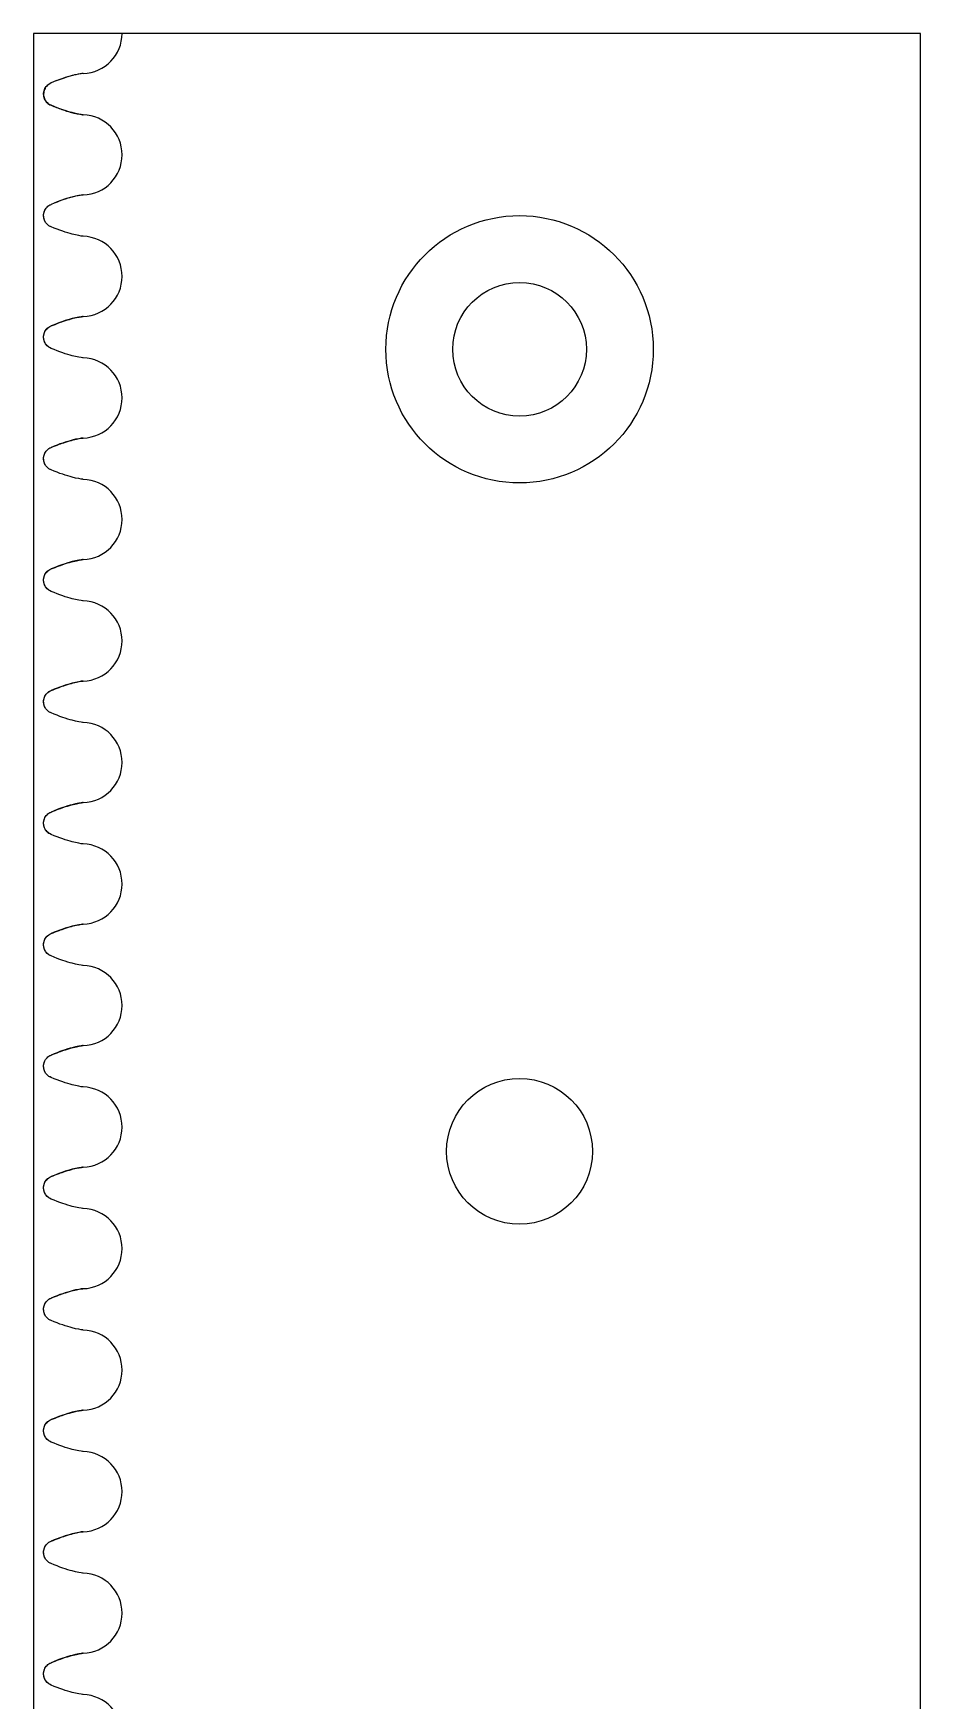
# Model space of a CAD drawing. Header units: millimetres. Extents: x -58 to 29, y -113 to 210.
# Drawn here: x -57.6 to -21.1, y -23.9 to 44.7 of the extents above; entities that cross this region are included whole.
import ezdxf

# ---------------------------------------------------------------- set-up
doc = ezdxf.new("R2010")
doc.units = ezdxf.units.MM
doc.layers.get('0').update_dxf_attribs({"linetype": 'CONTINUOUS'})

msp = doc.modelspace()

# ---------------------------------------------------------------- linework, layer by layer
for p, q in [((-53.932, 44.731), (-57.582, 44.731)), ((-57.582, 44.731), (-57.582, -113.269)), ((-21.082, 44.731), (-53.932, 44.731)), ((-21.082, -113.269), (-21.082, 44.731))]:
    msp.add_line(p, q)
msp.add_lwpolyline([(-57.582, -113.269), (-21.082, -113.269), (-21.082, 44.731), (-57.582, 44.731)], close=True)
for centre, radius in [((-37.582, 31.731), 5.5), ((-37.582, 31.731), 2.75), ((-37.582, -1.269), 3), ((-37.582, -1.269), 3)]:
    msp.add_circle(centre, radius)
for centre, end in [((-55.582, 44.731), 0), ((-55.582, 44.731), 0), ((-55.582, 39.731), 88.19894), ((-55.582, 39.731), 88.19894), ((-55.582, 34.731), 88.19894), ((-55.582, 34.731), 88.19894), ((-55.582, 29.731), 88.19894), ((-55.582, 29.731), 88.19894), ((-55.582, 24.731), 88.19894), ((-55.582, 24.731), 88.19894), ((-55.582, 19.731), 88.19894), ((-55.582, 19.731), 88.19894), ((-55.582, 14.731), 88.19894), ((-55.582, 14.731), 88.19894), ((-55.582, 9.731), 88.19894), ((-55.582, 9.731), 88.19894), ((-55.582, 4.731), 88.19894), ((-55.582, 4.731), 88.19894), ((-55.582, -0.269), 88.19894), ((-55.582, -0.269), 88.19894), ((-55.582, -5.269), 88.19894), ((-55.582, -5.269), 88.19894), ((-55.582, -10.269), 88.19894), ((-55.582, -10.269), 88.19894), ((-55.582, -15.269), 88.19894), ((-55.582, -15.269), 88.19894), ((-55.582, -20.269), 88.19894), ((-55.582, -20.269), 88.19894), ((-55.582, -25.269), 88.19894), ((-55.582, -25.269), 88.19894)]:
    msp.add_arc(centre, 1.65, -88.19894, end)
for points, knots in [([(-56.853, 42.693), (-56.913, 42.668), (-56.968, 42.631), (-57.06, 42.539), (-57.097, 42.485), (-57.147, 42.364), (-57.16, 42.3), (-57.161, 42.17), (-57.149, 42.105), (-57.1, 41.984), (-57.064, 41.929), (-56.996, 41.859), (-56.97, 41.837), (-56.914, 41.799), (-56.884, 41.783), (-56.853, 41.77)], [0, 0, 0, 0, 0.0195322, 0.0195322, 0.0390644, 0.0390644, 0.0585967, 0.0585967, 0.0781289, 0.0781289, 0.0976611, 0.0976611, 0.1077532, 0.1077532, 0.1178452, 0.1178452, 0.1178452, 0.1178452]), ([(-56.853, 41.77), (-56.913, 41.795), (-56.968, 41.832), (-57.06, 41.924), (-57.097, 41.978), (-57.147, 42.098), (-57.16, 42.163), (-57.161, 42.293), (-57.149, 42.358), (-57.1, 42.478), (-57.064, 42.533), (-56.996, 42.604), (-56.97, 42.626), (-56.914, 42.664), (-56.884, 42.68), (-56.853, 42.693)], [0, 0, 0, 0, 0.0195322, 0.0195322, 0.0390644, 0.0390644, 0.0585967, 0.0585967, 0.0781289, 0.0781289, 0.0976611, 0.0976611, 0.1077532, 0.1077532, 0.1178452, 0.1178452, 0.1178452, 0.1178452]), ([(-55.556, 43.08), (-55.576, 43.078), (-55.699, 43.058), (-55.949, 43.006), (-56.306, 42.921), (-56.853, 42.693)], [0, 0, 0, 0, 0.00600629, 0.00600629, 0.01122451, 0.01122451, 0.01122451, 0.01122451]), ([(-55.556, 43.08), (-55.583, 43.077), (-55.808, 43.041), (-55.986, 42.995), (-56.206, 42.937), (-56.515, 42.834), (-56.853, 42.693)], [0.1653912, 0.1653912, 0.1653912, 0.1653912, 0.3065484, 0.3065484, 0.3065484, 0.4815386, 0.4815386, 0.4815386, 0.4815386]), ([(-55.53, 43.082), (-55.535, 43.082), (-55.54, 43.082), (-55.547, 43.081), (-55.553, 43.081), (-55.556, 43.08)], [0, 0, 0, 0, 0.001351846, 0.001351846, 0.00225018, 0.00225018, 0.00225018, 0.00225018]), ([(-56.853, 41.77), (-56.711, 41.711), (-56.563, 41.653), (-56.125, 41.5), (-55.954, 41.46), (-55.738, 41.411), (-55.579, 41.385), (-55.556, 41.382)], [0.0941352, 0.0941352, 0.0941352, 0.0941352, 0.1318768, 0.1318768, 0.2006843, 0.2006843, 0.378641, 0.378641, 0.378641, 0.378641]), ([(-55.556, 41.382), (-55.583, 41.386), (-55.808, 41.422), (-55.986, 41.468), (-56.206, 41.526), (-56.515, 41.629), (-56.853, 41.77)], [0.1653912, 0.1653912, 0.1653912, 0.1653912, 0.3065484, 0.3065484, 0.3065484, 0.4815386, 0.4815386, 0.4815386, 0.4815386]), ([(-55.556, 41.382), (-55.553, 41.382), (-55.547, 41.382), (-55.54, 41.381), (-55.535, 41.381), (-55.53, 41.381)], [0, 0, 0, 0, 0.000939852, 0.000939852, 0.002354176, 0.002354176, 0.002354176, 0.002354176]), ([(-55.556, 38.08), (-55.576, 38.078), (-55.699, 38.058), (-56.177, 37.958), (-56.517, 37.842), (-56.853, 37.693)], [0, 0, 0, 0, 0.00600629, 0.00600629, 0.02142608, 0.02142608, 0.02142608, 0.02142608]), ([(-55.556, 38.08), (-55.583, 38.077), (-55.808, 38.041), (-55.986, 37.995), (-56.206, 37.937), (-56.515, 37.834), (-56.853, 37.693)], [0.1653912, 0.1653912, 0.1653912, 0.1653912, 0.3065484, 0.3065484, 0.3065484, 0.4815386, 0.4815386, 0.4815386, 0.4815386]), ([(-55.53, 38.082), (-55.535, 38.082), (-55.54, 38.082), (-55.547, 38.081), (-55.553, 38.081), (-55.556, 38.08)], [0, 0, 0, 0, 0.001351846, 0.001351846, 0.00225018, 0.00225018, 0.00225018, 0.00225018]), ([(-56.853, 36.77), (-56.913, 36.795), (-56.968, 36.832), (-57.06, 36.924), (-57.097, 36.978), (-57.147, 37.098), (-57.16, 37.163), (-57.161, 37.293), (-57.149, 37.358), (-57.1, 37.478), (-57.064, 37.533), (-56.996, 37.604), (-56.97, 37.626), (-56.914, 37.664), (-56.884, 37.68), (-56.853, 37.693)], [0, 0, 0, 0, 0.0195322, 0.0195322, 0.0390644, 0.0390644, 0.0585967, 0.0585967, 0.0781289, 0.0781289, 0.0976611, 0.0976611, 0.1077532, 0.1077532, 0.1178452, 0.1178452, 0.1178452, 0.1178452]), ([(-55.556, 36.382), (-55.583, 36.386), (-55.808, 36.422), (-55.986, 36.468), (-56.206, 36.526), (-56.515, 36.629), (-56.853, 36.77)], [0.1653912, 0.1653912, 0.1653912, 0.1653912, 0.3065484, 0.3065484, 0.3065484, 0.4815386, 0.4815386, 0.4815386, 0.4815386]), ([(-55.556, 36.382), (-55.583, 36.386), (-55.808, 36.422), (-55.986, 36.468), (-56.206, 36.526), (-56.515, 36.629), (-56.853, 36.77)], [0.1653912, 0.1653912, 0.1653912, 0.1653912, 0.3065484, 0.3065484, 0.3065484, 0.4815386, 0.4815386, 0.4815386, 0.4815386]), ([(-56.853, 32.693), (-56.746, 32.738), (-56.637, 32.78), (-56.385, 32.873), (-56.154, 32.954), (-55.771, 33.047), (-55.581, 33.077), (-55.556, 33.08)], [0.1385311, 0.1385311, 0.1385311, 0.1385311, 0.1730958, 0.1730958, 0.2179924, 0.2179924, 0.2531051, 0.2531051, 0.2531051, 0.2531051]), ([(-55.556, 33.08), (-55.583, 33.077), (-55.808, 33.041), (-55.986, 32.995), (-56.206, 32.937), (-56.515, 32.834), (-56.853, 32.693)], [0.1653912, 0.1653912, 0.1653912, 0.1653912, 0.3065484, 0.3065484, 0.3065484, 0.4815386, 0.4815386, 0.4815386, 0.4815386]), ([(-56.853, 31.77), (-56.913, 31.795), (-56.968, 31.832), (-57.06, 31.924), (-57.097, 31.978), (-57.147, 32.098), (-57.16, 32.163), (-57.161, 32.293), (-57.149, 32.358), (-57.1, 32.478), (-57.064, 32.533), (-56.996, 32.604), (-56.97, 32.626), (-56.914, 32.664), (-56.884, 32.68), (-56.853, 32.693)], [0, 0, 0, 0, 0.0195322, 0.0195322, 0.0390644, 0.0390644, 0.0585967, 0.0585967, 0.0781289, 0.0781289, 0.0976611, 0.0976611, 0.1077532, 0.1077532, 0.1178452, 0.1178452, 0.1178452, 0.1178452]), ([(-55.556, 31.382), (-55.583, 31.386), (-55.808, 31.422), (-55.986, 31.468), (-56.206, 31.526), (-56.515, 31.629), (-56.853, 31.77)], [0.1653912, 0.1653912, 0.1653912, 0.1653912, 0.3065484, 0.3065484, 0.3065484, 0.4815386, 0.4815386, 0.4815386, 0.4815386]), ([(-55.556, 31.382), (-55.583, 31.386), (-55.808, 31.422), (-55.986, 31.468), (-56.206, 31.526), (-56.515, 31.629), (-56.853, 31.77)], [0.1653912, 0.1653912, 0.1653912, 0.1653912, 0.3065484, 0.3065484, 0.3065484, 0.4815386, 0.4815386, 0.4815386, 0.4815386]), ([(-56.853, 26.77), (-56.913, 26.795), (-56.968, 26.832), (-57.06, 26.924), (-57.097, 26.978), (-57.147, 27.098), (-57.16, 27.163), (-57.161, 27.293), (-57.149, 27.358), (-57.1, 27.478), (-57.064, 27.533), (-56.996, 27.604), (-56.97, 27.626), (-56.914, 27.664), (-56.884, 27.68), (-56.853, 27.693)], [0, 0, 0, 0, 0.0195322, 0.0195322, 0.0390644, 0.0390644, 0.0585967, 0.0585967, 0.0781289, 0.0781289, 0.0976611, 0.0976611, 0.1077532, 0.1077532, 0.1178452, 0.1178452, 0.1178452, 0.1178452]), ([(-56.853, 27.693), (-56.745, 27.738), (-56.635, 27.781), (-56.383, 27.874), (-56.153, 27.955), (-55.77, 28.047), (-55.581, 28.077), (-55.556, 28.08)], [0.1376687, 0.1376687, 0.1376687, 0.1376687, 0.1726801, 0.1726801, 0.2171072, 0.2171072, 0.2517896, 0.2517896, 0.2517896, 0.2517896]), ([(-55.556, 28.08), (-55.583, 28.077), (-55.808, 28.041), (-55.986, 27.995), (-56.206, 27.937), (-56.515, 27.834), (-56.853, 27.693)], [0.1653912, 0.1653912, 0.1653912, 0.1653912, 0.3065484, 0.3065484, 0.3065484, 0.4815386, 0.4815386, 0.4815386, 0.4815386]), ([(-55.556, 26.382), (-55.583, 26.386), (-55.808, 26.422), (-55.986, 26.468), (-56.206, 26.526), (-56.515, 26.629), (-56.853, 26.77)], [0.1653912, 0.1653912, 0.1653912, 0.1653912, 0.3065484, 0.3065484, 0.3065484, 0.4815386, 0.4815386, 0.4815386, 0.4815386]), ([(-55.556, 26.382), (-55.583, 26.386), (-55.808, 26.422), (-55.986, 26.468), (-56.206, 26.526), (-56.515, 26.629), (-56.853, 26.77)], [0.1653912, 0.1653912, 0.1653912, 0.1653912, 0.3065484, 0.3065484, 0.3065484, 0.4815386, 0.4815386, 0.4815386, 0.4815386]), ([(-56.853, 21.77), (-56.913, 21.795), (-56.968, 21.832), (-57.06, 21.924), (-57.097, 21.978), (-57.147, 22.098), (-57.16, 22.163), (-57.161, 22.293), (-57.149, 22.358), (-57.1, 22.478), (-57.064, 22.533), (-56.996, 22.604), (-56.97, 22.626), (-56.914, 22.664), (-56.884, 22.68), (-56.853, 22.693)], [0, 0, 0, 0, 0.0195322, 0.0195322, 0.0390644, 0.0390644, 0.0585967, 0.0585967, 0.0781289, 0.0781289, 0.0976611, 0.0976611, 0.1077532, 0.1077532, 0.1178452, 0.1178452, 0.1178452, 0.1178452]), ([(-56.853, 22.693), (-56.745, 22.738), (-56.635, 22.781), (-56.383, 22.874), (-56.153, 22.955), (-55.77, 23.047), (-55.581, 23.077), (-55.556, 23.08)], [0.1376682, 0.1376682, 0.1376682, 0.1376682, 0.1726799, 0.1726799, 0.2171067, 0.2171067, 0.2517889, 0.2517889, 0.2517889, 0.2517889]), ([(-55.556, 23.08), (-55.583, 23.077), (-55.808, 23.041), (-55.986, 22.995), (-56.206, 22.937), (-56.515, 22.834), (-56.853, 22.693)], [0.1653912, 0.1653912, 0.1653912, 0.1653912, 0.3065484, 0.3065484, 0.3065484, 0.4815386, 0.4815386, 0.4815386, 0.4815386]), ([(-55.556, 21.382), (-55.583, 21.386), (-55.808, 21.422), (-55.986, 21.468), (-56.206, 21.526), (-56.515, 21.629), (-56.853, 21.77)], [0.1653912, 0.1653912, 0.1653912, 0.1653912, 0.3065484, 0.3065484, 0.3065484, 0.4815386, 0.4815386, 0.4815386, 0.4815386]), ([(-55.556, 21.382), (-55.583, 21.386), (-55.808, 21.422), (-55.986, 21.468), (-56.206, 21.526), (-56.515, 21.629), (-56.853, 21.77)], [0.1653912, 0.1653912, 0.1653912, 0.1653912, 0.3065484, 0.3065484, 0.3065484, 0.4815386, 0.4815386, 0.4815386, 0.4815386]), ([(-56.853, 17.693), (-56.745, 17.738), (-56.635, 17.781), (-56.383, 17.874), (-56.153, 17.955), (-55.77, 18.047), (-55.581, 18.077), (-55.556, 18.08)], [0.1376682, 0.1376682, 0.1376682, 0.1376682, 0.1726799, 0.1726799, 0.2171067, 0.2171067, 0.2517889, 0.2517889, 0.2517889, 0.2517889]), ([(-55.556, 18.08), (-55.583, 18.077), (-55.808, 18.041), (-55.986, 17.995), (-56.206, 17.937), (-56.515, 17.834), (-56.853, 17.693)], [0.1653912, 0.1653912, 0.1653912, 0.1653912, 0.3065484, 0.3065484, 0.3065484, 0.4815386, 0.4815386, 0.4815386, 0.4815386]), ([(-56.853, 16.77), (-56.913, 16.795), (-56.968, 16.832), (-57.06, 16.924), (-57.097, 16.978), (-57.147, 17.098), (-57.16, 17.163), (-57.161, 17.293), (-57.149, 17.358), (-57.1, 17.478), (-57.064, 17.533), (-56.996, 17.604), (-56.97, 17.626), (-56.914, 17.664), (-56.884, 17.68), (-56.853, 17.693)], [0, 0, 0, 0, 0.0195322, 0.0195322, 0.0390644, 0.0390644, 0.0585967, 0.0585967, 0.0781289, 0.0781289, 0.0976611, 0.0976611, 0.1077532, 0.1077532, 0.1178452, 0.1178452, 0.1178452, 0.1178452]), ([(-55.556, 16.382), (-55.583, 16.386), (-55.808, 16.422), (-55.986, 16.468), (-56.206, 16.526), (-56.515, 16.629), (-56.853, 16.77)], [0.1653912, 0.1653912, 0.1653912, 0.1653912, 0.3065484, 0.3065484, 0.3065484, 0.4815386, 0.4815386, 0.4815386, 0.4815386]), ([(-55.556, 16.382), (-55.583, 16.386), (-55.808, 16.422), (-55.986, 16.468), (-56.206, 16.526), (-56.515, 16.629), (-56.853, 16.77)], [0.1653912, 0.1653912, 0.1653912, 0.1653912, 0.3065484, 0.3065484, 0.3065484, 0.4815386, 0.4815386, 0.4815386, 0.4815386]), ([(-56.853, 12.693), (-56.745, 12.738), (-56.635, 12.781), (-56.383, 12.874), (-56.153, 12.955), (-55.77, 13.047), (-55.581, 13.077), (-55.556, 13.08)], [0.1376682, 0.1376682, 0.1376682, 0.1376682, 0.1726799, 0.1726799, 0.2171067, 0.2171067, 0.2517889, 0.2517889, 0.2517889, 0.2517889]), ([(-55.556, 13.08), (-55.583, 13.077), (-55.808, 13.041), (-55.986, 12.995), (-56.206, 12.937), (-56.515, 12.834), (-56.853, 12.693)], [0.1653912, 0.1653912, 0.1653912, 0.1653912, 0.3065484, 0.3065484, 0.3065484, 0.4815386, 0.4815386, 0.4815386, 0.4815386]), ([(-56.853, 11.77), (-56.913, 11.795), (-56.968, 11.832), (-57.06, 11.924), (-57.097, 11.978), (-57.147, 12.098), (-57.16, 12.163), (-57.161, 12.293), (-57.149, 12.358), (-57.1, 12.478), (-57.064, 12.533), (-56.996, 12.604), (-56.97, 12.626), (-56.914, 12.664), (-56.884, 12.68), (-56.853, 12.693)], [0, 0, 0, 0, 0.0195322, 0.0195322, 0.0390644, 0.0390644, 0.0585967, 0.0585967, 0.0781289, 0.0781289, 0.0976611, 0.0976611, 0.1077532, 0.1077532, 0.1178452, 0.1178452, 0.1178452, 0.1178452]), ([(-55.556, 11.382), (-55.583, 11.386), (-55.808, 11.422), (-55.986, 11.468), (-56.206, 11.526), (-56.515, 11.629), (-56.853, 11.77)], [0.1653912, 0.1653912, 0.1653912, 0.1653912, 0.3065484, 0.3065484, 0.3065484, 0.4815386, 0.4815386, 0.4815386, 0.4815386]), ([(-55.556, 11.382), (-55.583, 11.386), (-55.808, 11.422), (-55.986, 11.468), (-56.206, 11.526), (-56.515, 11.629), (-56.853, 11.77)], [0.1653912, 0.1653912, 0.1653912, 0.1653912, 0.3065484, 0.3065484, 0.3065484, 0.4815386, 0.4815386, 0.4815386, 0.4815386]), ([(-56.853, 6.77), (-56.913, 6.795), (-56.968, 6.832), (-57.06, 6.924), (-57.097, 6.978), (-57.147, 7.098), (-57.16, 7.163), (-57.161, 7.293), (-57.149, 7.358), (-57.1, 7.478), (-57.064, 7.533), (-56.996, 7.604), (-56.97, 7.626), (-56.914, 7.664), (-56.884, 7.68), (-56.853, 7.693)], [0, 0, 0, 0, 0.0195322, 0.0195322, 0.0390644, 0.0390644, 0.0585967, 0.0585967, 0.0781289, 0.0781289, 0.0976611, 0.0976611, 0.1077532, 0.1077532, 0.1178452, 0.1178452, 0.1178452, 0.1178452]), ([(-56.853, 7.693), (-56.745, 7.738), (-56.635, 7.781), (-56.383, 7.874), (-56.153, 7.955), (-55.77, 8.047), (-55.581, 8.077), (-55.556, 8.08)], [0.1376682, 0.1376682, 0.1376682, 0.1376682, 0.1726799, 0.1726799, 0.2171067, 0.2171067, 0.2517889, 0.2517889, 0.2517889, 0.2517889]), ([(-55.556, 8.08), (-55.583, 8.077), (-55.808, 8.041), (-55.986, 7.995), (-56.206, 7.937), (-56.515, 7.834), (-56.853, 7.693)], [0.1653912, 0.1653912, 0.1653912, 0.1653912, 0.3065484, 0.3065484, 0.3065484, 0.4815386, 0.4815386, 0.4815386, 0.4815386]), ([(-55.556, 6.382), (-55.583, 6.386), (-55.808, 6.422), (-55.986, 6.468), (-56.206, 6.526), (-56.515, 6.629), (-56.853, 6.77)], [0.1653912, 0.1653912, 0.1653912, 0.1653912, 0.3065484, 0.3065484, 0.3065484, 0.4815386, 0.4815386, 0.4815386, 0.4815386]), ([(-55.556, 6.382), (-55.583, 6.386), (-55.808, 6.422), (-55.986, 6.468), (-56.206, 6.526), (-56.515, 6.629), (-56.853, 6.77)], [0.1653912, 0.1653912, 0.1653912, 0.1653912, 0.3065484, 0.3065484, 0.3065484, 0.4815386, 0.4815386, 0.4815386, 0.4815386]), ([(-56.853, 2.693), (-56.745, 2.738), (-56.635, 2.781), (-56.383, 2.874), (-56.153, 2.955), (-55.77, 3.047), (-55.581, 3.077), (-55.556, 3.08)], [0.1376682, 0.1376682, 0.1376682, 0.1376682, 0.1726799, 0.1726799, 0.2171067, 0.2171067, 0.2517889, 0.2517889, 0.2517889, 0.2517889]), ([(-55.556, 3.08), (-55.583, 3.077), (-55.808, 3.041), (-55.986, 2.995), (-56.206, 2.937), (-56.515, 2.834), (-56.853, 2.693)], [0.1653912, 0.1653912, 0.1653912, 0.1653912, 0.3065484, 0.3065484, 0.3065484, 0.4815386, 0.4815386, 0.4815386, 0.4815386]), ([(-56.853, 1.77), (-56.913, 1.795), (-56.968, 1.832), (-57.06, 1.924), (-57.097, 1.978), (-57.147, 2.098), (-57.16, 2.163), (-57.161, 2.293), (-57.149, 2.358), (-57.1, 2.478), (-57.064, 2.533), (-56.996, 2.604), (-56.97, 2.626), (-56.914, 2.664), (-56.884, 2.68), (-56.853, 2.693)], [0, 0, 0, 0, 0.0195322, 0.0195322, 0.0390644, 0.0390644, 0.0585967, 0.0585967, 0.0781289, 0.0781289, 0.0976611, 0.0976611, 0.1077532, 0.1077532, 0.1178452, 0.1178452, 0.1178452, 0.1178452]), ([(-55.556, 1.382), (-55.583, 1.386), (-55.808, 1.422), (-55.986, 1.468), (-56.206, 1.526), (-56.515, 1.629), (-56.853, 1.77)], [0.1653912, 0.1653912, 0.1653912, 0.1653912, 0.3065484, 0.3065484, 0.3065484, 0.4815386, 0.4815386, 0.4815386, 0.4815386]), ([(-55.556, 1.382), (-55.583, 1.386), (-55.808, 1.422), (-55.986, 1.468), (-56.206, 1.526), (-56.515, 1.629), (-56.853, 1.77)], [0.1653912, 0.1653912, 0.1653912, 0.1653912, 0.3065484, 0.3065484, 0.3065484, 0.4815386, 0.4815386, 0.4815386, 0.4815386]), ([(-56.853, -2.307), (-56.745, -2.262), (-56.635, -2.219), (-56.383, -2.126), (-56.153, -2.045), (-55.77, -1.953), (-55.581, -1.923), (-55.556, -1.92)], [0.1376682, 0.1376682, 0.1376682, 0.1376682, 0.1726799, 0.1726799, 0.2171067, 0.2171067, 0.2517889, 0.2517889, 0.2517889, 0.2517889]), ([(-55.556, -1.92), (-55.583, -1.923), (-55.808, -1.959), (-55.986, -2.005), (-56.206, -2.063), (-56.515, -2.166), (-56.853, -2.307)], [0.1653912, 0.1653912, 0.1653912, 0.1653912, 0.3065484, 0.3065484, 0.3065484, 0.4815386, 0.4815386, 0.4815386, 0.4815386]), ([(-56.853, -3.23), (-56.913, -3.205), (-56.968, -3.168), (-57.06, -3.076), (-57.097, -3.022), (-57.147, -2.902), (-57.16, -2.837), (-57.161, -2.707), (-57.149, -2.642), (-57.1, -2.522), (-57.064, -2.467), (-56.996, -2.396), (-56.97, -2.374), (-56.914, -2.336), (-56.884, -2.32), (-56.853, -2.307)], [0, 0, 0, 0, 0.0195322, 0.0195322, 0.0390644, 0.0390644, 0.0585967, 0.0585967, 0.0781289, 0.0781289, 0.0976611, 0.0976611, 0.1077532, 0.1077532, 0.1178452, 0.1178452, 0.1178452, 0.1178452]), ([(-55.556, -3.618), (-55.583, -3.614), (-55.808, -3.578), (-55.986, -3.532), (-56.206, -3.474), (-56.515, -3.371), (-56.853, -3.23)], [0.1653912, 0.1653912, 0.1653912, 0.1653912, 0.3065484, 0.3065484, 0.3065484, 0.4815386, 0.4815386, 0.4815386, 0.4815386]), ([(-55.556, -3.618), (-55.583, -3.614), (-55.808, -3.578), (-55.986, -3.532), (-56.206, -3.474), (-56.515, -3.371), (-56.853, -3.23)], [0.1653912, 0.1653912, 0.1653912, 0.1653912, 0.3065484, 0.3065484, 0.3065484, 0.4815386, 0.4815386, 0.4815386, 0.4815386]), ([(-56.853, -8.23), (-56.913, -8.205), (-56.968, -8.168), (-57.06, -8.076), (-57.097, -8.022), (-57.147, -7.902), (-57.16, -7.837), (-57.161, -7.707), (-57.149, -7.642), (-57.1, -7.522), (-57.064, -7.467), (-56.996, -7.396), (-56.97, -7.374), (-56.914, -7.336), (-56.884, -7.32), (-56.853, -7.307)], [0, 0, 0, 0, 0.0195322, 0.0195322, 0.0390644, 0.0390644, 0.0585967, 0.0585967, 0.0781289, 0.0781289, 0.0976611, 0.0976611, 0.1077532, 0.1077532, 0.1178452, 0.1178452, 0.1178452, 0.1178452]), ([(-56.853, -7.307), (-56.745, -7.262), (-56.635, -7.219), (-56.383, -7.126), (-56.153, -7.045), (-55.77, -6.953), (-55.581, -6.923), (-55.556, -6.92)], [0.1376682, 0.1376682, 0.1376682, 0.1376682, 0.1726799, 0.1726799, 0.2171067, 0.2171067, 0.2517889, 0.2517889, 0.2517889, 0.2517889]), ([(-55.556, -6.92), (-55.583, -6.923), (-55.808, -6.959), (-55.986, -7.005), (-56.206, -7.063), (-56.515, -7.166), (-56.853, -7.307)], [0.1653912, 0.1653912, 0.1653912, 0.1653912, 0.3065484, 0.3065484, 0.3065484, 0.4815386, 0.4815386, 0.4815386, 0.4815386]), ([(-55.556, -8.618), (-55.583, -8.614), (-55.808, -8.578), (-55.986, -8.532), (-56.206, -8.474), (-56.515, -8.371), (-56.853, -8.23)], [0.1653912, 0.1653912, 0.1653912, 0.1653912, 0.3065484, 0.3065484, 0.3065484, 0.4815386, 0.4815386, 0.4815386, 0.4815386]), ([(-55.556, -8.618), (-55.583, -8.614), (-55.808, -8.578), (-55.986, -8.532), (-56.206, -8.474), (-56.515, -8.371), (-56.853, -8.23)], [0.1653912, 0.1653912, 0.1653912, 0.1653912, 0.3065484, 0.3065484, 0.3065484, 0.4815386, 0.4815386, 0.4815386, 0.4815386]), ([(-56.853, -13.23), (-56.913, -13.205), (-56.968, -13.168), (-57.06, -13.076), (-57.097, -13.022), (-57.147, -12.902), (-57.16, -12.837), (-57.161, -12.707), (-57.149, -12.642), (-57.1, -12.522), (-57.064, -12.467), (-56.996, -12.396), (-56.97, -12.374), (-56.914, -12.336), (-56.884, -12.32), (-56.853, -12.307)], [0, 0, 0, 0, 0.0195322, 0.0195322, 0.0390644, 0.0390644, 0.0585967, 0.0585967, 0.0781289, 0.0781289, 0.0976611, 0.0976611, 0.1077532, 0.1077532, 0.1178452, 0.1178452, 0.1178452, 0.1178452]), ([(-56.853, -12.307), (-56.745, -12.262), (-56.635, -12.219), (-56.383, -12.126), (-56.153, -12.045), (-55.77, -11.953), (-55.581, -11.923), (-55.556, -11.92)], [0.1376682, 0.1376682, 0.1376682, 0.1376682, 0.1726799, 0.1726799, 0.2171067, 0.2171067, 0.2517889, 0.2517889, 0.2517889, 0.2517889]), ([(-55.556, -11.92), (-55.583, -11.923), (-55.808, -11.959), (-55.986, -12.005), (-56.206, -12.063), (-56.515, -12.166), (-56.853, -12.307)], [0.1653912, 0.1653912, 0.1653912, 0.1653912, 0.3065484, 0.3065484, 0.3065484, 0.4815386, 0.4815386, 0.4815386, 0.4815386]), ([(-55.556, -13.618), (-55.583, -13.614), (-55.808, -13.578), (-55.986, -13.532), (-56.206, -13.474), (-56.515, -13.371), (-56.853, -13.23)], [0.1653912, 0.1653912, 0.1653912, 0.1653912, 0.3065484, 0.3065484, 0.3065484, 0.4815386, 0.4815386, 0.4815386, 0.4815386]), ([(-55.556, -13.618), (-55.583, -13.614), (-55.808, -13.578), (-55.986, -13.532), (-56.206, -13.474), (-56.515, -13.371), (-56.853, -13.23)], [0.1653912, 0.1653912, 0.1653912, 0.1653912, 0.3065484, 0.3065484, 0.3065484, 0.4815386, 0.4815386, 0.4815386, 0.4815386]), ([(-56.853, -17.307), (-56.745, -17.262), (-56.635, -17.219), (-56.383, -17.126), (-56.153, -17.045), (-55.77, -16.953), (-55.581, -16.923), (-55.556, -16.92)], [0.1376682, 0.1376682, 0.1376682, 0.1376682, 0.1726799, 0.1726799, 0.2171067, 0.2171067, 0.2517889, 0.2517889, 0.2517889, 0.2517889]), ([(-55.556, -16.92), (-55.583, -16.923), (-55.808, -16.959), (-55.986, -17.005), (-56.206, -17.063), (-56.515, -17.166), (-56.853, -17.307)], [0.1653912, 0.1653912, 0.1653912, 0.1653912, 0.3065484, 0.3065484, 0.3065484, 0.4815386, 0.4815386, 0.4815386, 0.4815386]), ([(-56.853, -18.23), (-56.913, -18.205), (-56.968, -18.168), (-57.06, -18.076), (-57.097, -18.022), (-57.147, -17.902), (-57.16, -17.837), (-57.161, -17.707), (-57.149, -17.642), (-57.1, -17.522), (-57.064, -17.467), (-56.996, -17.396), (-56.97, -17.374), (-56.914, -17.336), (-56.884, -17.32), (-56.853, -17.307)], [0, 0, 0, 0, 0.0195322, 0.0195322, 0.0390644, 0.0390644, 0.0585967, 0.0585967, 0.0781289, 0.0781289, 0.0976611, 0.0976611, 0.1077532, 0.1077532, 0.1178452, 0.1178452, 0.1178452, 0.1178452]), ([(-55.556, -18.618), (-55.583, -18.614), (-55.808, -18.578), (-55.986, -18.532), (-56.206, -18.474), (-56.515, -18.371), (-56.853, -18.23)], [0.1653912, 0.1653912, 0.1653912, 0.1653912, 0.3065484, 0.3065484, 0.3065484, 0.4815386, 0.4815386, 0.4815386, 0.4815386]), ([(-55.556, -18.618), (-55.583, -18.614), (-55.808, -18.578), (-55.986, -18.532), (-56.206, -18.474), (-56.515, -18.371), (-56.853, -18.23)], [0.1653912, 0.1653912, 0.1653912, 0.1653912, 0.3065484, 0.3065484, 0.3065484, 0.4815386, 0.4815386, 0.4815386, 0.4815386]), ([(-56.853, -22.307), (-56.745, -22.262), (-56.635, -22.219), (-56.383, -22.126), (-56.153, -22.045), (-55.77, -21.953), (-55.581, -21.923), (-55.556, -21.92)], [0.1376682, 0.1376682, 0.1376682, 0.1376682, 0.1726799, 0.1726799, 0.2171067, 0.2171067, 0.2517889, 0.2517889, 0.2517889, 0.2517889]), ([(-55.556, -21.92), (-55.583, -21.923), (-55.808, -21.959), (-55.986, -22.005), (-56.206, -22.063), (-56.515, -22.166), (-56.853, -22.307)], [0.1653912, 0.1653912, 0.1653912, 0.1653912, 0.3065484, 0.3065484, 0.3065484, 0.4815386, 0.4815386, 0.4815386, 0.4815386]), ([(-56.853, -23.23), (-56.913, -23.205), (-56.968, -23.168), (-57.06, -23.076), (-57.097, -23.022), (-57.147, -22.902), (-57.16, -22.837), (-57.161, -22.707), (-57.149, -22.642), (-57.1, -22.522), (-57.064, -22.467), (-56.996, -22.396), (-56.97, -22.374), (-56.914, -22.336), (-56.884, -22.32), (-56.853, -22.307)], [0, 0, 0, 0, 0.0195322, 0.0195322, 0.0390644, 0.0390644, 0.0585967, 0.0585967, 0.0781289, 0.0781289, 0.0976611, 0.0976611, 0.1077532, 0.1077532, 0.1178452, 0.1178452, 0.1178452, 0.1178452]), ([(-55.556, -23.618), (-55.583, -23.614), (-55.808, -23.578), (-55.986, -23.532), (-56.206, -23.474), (-56.515, -23.371), (-56.853, -23.23)], [0.1653912, 0.1653912, 0.1653912, 0.1653912, 0.3065484, 0.3065484, 0.3065484, 0.4815386, 0.4815386, 0.4815386, 0.4815386]), ([(-55.556, -23.618), (-55.583, -23.614), (-55.808, -23.578), (-55.986, -23.532), (-56.206, -23.474), (-56.515, -23.371), (-56.853, -23.23)], [0.1653912, 0.1653912, 0.1653912, 0.1653912, 0.3065484, 0.3065484, 0.3065484, 0.4815386, 0.4815386, 0.4815386, 0.4815386])]:
    msp.add_open_spline(points, degree=3, knots=knots)
for points in [[(-55.53, 43.082), (-55.539, 43.082), (-55.551, 43.081), (-55.556, 43.08)], [(-55.53, 41.381), (-55.539, 41.381), (-55.551, 41.382), (-55.556, 41.382)], [(-55.53, 38.082), (-55.539, 38.082), (-55.551, 38.081), (-55.556, 38.08)], [(-56.853, 36.77), (-56.974, 36.82), (-57.172, 37.02), (-57.172, 37.443), (-56.974, 37.642), (-56.853, 37.693)], [(-55.53, 36.381), (-55.539, 36.381), (-55.551, 36.382), (-55.556, 36.382)], [(-55.53, 36.381), (-55.539, 36.381), (-55.551, 36.382), (-55.556, 36.382)], [(-55.556, 33.08), (-55.551, 33.081), (-55.539, 33.082), (-55.53, 33.082)], [(-55.53, 33.082), (-55.539, 33.082), (-55.551, 33.081), (-55.556, 33.08)], [(-56.853, 31.77), (-56.974, 31.82), (-57.172, 32.02), (-57.172, 32.443), (-56.974, 32.642), (-56.853, 32.693)], [(-55.53, 31.381), (-55.539, 31.381), (-55.551, 31.382), (-55.556, 31.382)], [(-55.53, 31.381), (-55.539, 31.381), (-55.551, 31.382), (-55.556, 31.382)], [(-56.853, 26.77), (-56.974, 26.82), (-57.172, 27.02), (-57.172, 27.443), (-56.974, 27.642), (-56.853, 27.693)], [(-55.556, 28.08), (-55.551, 28.081), (-55.539, 28.082), (-55.53, 28.082)], [(-55.53, 28.082), (-55.539, 28.082), (-55.551, 28.081), (-55.556, 28.08)], [(-55.53, 26.381), (-55.539, 26.381), (-55.551, 26.382), (-55.556, 26.382)], [(-55.53, 26.381), (-55.539, 26.381), (-55.551, 26.382), (-55.556, 26.382)], [(-56.853, 21.77), (-56.974, 21.82), (-57.172, 22.02), (-57.172, 22.443), (-56.974, 22.642), (-56.853, 22.693)], [(-55.556, 23.08), (-55.551, 23.081), (-55.539, 23.082), (-55.53, 23.082)], [(-55.53, 23.082), (-55.539, 23.082), (-55.551, 23.081), (-55.556, 23.08)], [(-55.53, 21.381), (-55.539, 21.381), (-55.551, 21.382), (-55.556, 21.382)], [(-55.53, 21.381), (-55.539, 21.381), (-55.551, 21.382), (-55.556, 21.382)], [(-55.556, 18.08), (-55.551, 18.081), (-55.539, 18.082), (-55.53, 18.082)], [(-55.53, 18.082), (-55.539, 18.082), (-55.551, 18.081), (-55.556, 18.08)], [(-56.853, 16.77), (-56.974, 16.82), (-57.172, 17.02), (-57.172, 17.443), (-56.974, 17.642), (-56.853, 17.693)], [(-55.53, 16.381), (-55.539, 16.381), (-55.551, 16.382), (-55.556, 16.382)], [(-55.53, 16.381), (-55.539, 16.381), (-55.551, 16.382), (-55.556, 16.382)], [(-55.556, 13.08), (-55.551, 13.081), (-55.539, 13.082), (-55.53, 13.082)], [(-55.53, 13.082), (-55.539, 13.082), (-55.551, 13.081), (-55.556, 13.08)], [(-56.853, 11.77), (-56.974, 11.82), (-57.172, 12.02), (-57.172, 12.443), (-56.974, 12.642), (-56.853, 12.693)], [(-55.53, 11.381), (-55.539, 11.381), (-55.551, 11.382), (-55.556, 11.382)], [(-55.53, 11.381), (-55.539, 11.381), (-55.551, 11.382), (-55.556, 11.382)], [(-56.853, 6.77), (-56.974, 6.82), (-57.172, 7.02), (-57.172, 7.443), (-56.974, 7.642), (-56.853, 7.693)], [(-55.556, 8.08), (-55.551, 8.081), (-55.539, 8.082), (-55.53, 8.082)], [(-55.53, 8.082), (-55.539, 8.082), (-55.551, 8.081), (-55.556, 8.08)], [(-55.53, 6.381), (-55.539, 6.381), (-55.551, 6.382), (-55.556, 6.382)], [(-55.53, 6.381), (-55.539, 6.381), (-55.551, 6.382), (-55.556, 6.382)], [(-55.556, 3.08), (-55.551, 3.081), (-55.539, 3.082), (-55.53, 3.082)], [(-55.53, 3.082), (-55.539, 3.082), (-55.551, 3.081), (-55.556, 3.08)], [(-56.853, 1.77), (-56.974, 1.82), (-57.172, 2.02), (-57.172, 2.443), (-56.974, 2.642), (-56.853, 2.693)], [(-55.53, 1.381), (-55.539, 1.381), (-55.551, 1.382), (-55.556, 1.382)], [(-55.53, 1.381), (-55.539, 1.381), (-55.551, 1.382), (-55.556, 1.382)], [(-55.556, -1.92), (-55.551, -1.919), (-55.539, -1.918), (-55.53, -1.918)], [(-55.53, -1.918), (-55.539, -1.918), (-55.551, -1.919), (-55.556, -1.92)], [(-56.853, -3.23), (-56.974, -3.18), (-57.172, -2.98), (-57.172, -2.557), (-56.974, -2.358), (-56.853, -2.307)], [(-55.53, -3.619), (-55.539, -3.619), (-55.551, -3.618), (-55.556, -3.618)], [(-55.53, -3.619), (-55.539, -3.619), (-55.551, -3.618), (-55.556, -3.618)], [(-56.853, -8.23), (-56.974, -8.18), (-57.172, -7.98), (-57.172, -7.557), (-56.974, -7.358), (-56.853, -7.307)], [(-55.556, -6.92), (-55.551, -6.919), (-55.539, -6.918), (-55.53, -6.918)], [(-55.53, -6.918), (-55.539, -6.918), (-55.551, -6.919), (-55.556, -6.92)], [(-55.53, -8.619), (-55.539, -8.619), (-55.551, -8.618), (-55.556, -8.618)], [(-55.53, -8.619), (-55.539, -8.619), (-55.551, -8.618), (-55.556, -8.618)], [(-56.853, -13.23), (-56.974, -13.18), (-57.172, -12.98), (-57.172, -12.557), (-56.974, -12.358), (-56.853, -12.307)], [(-55.556, -11.92), (-55.551, -11.919), (-55.539, -11.918), (-55.53, -11.918)], [(-55.53, -11.918), (-55.539, -11.918), (-55.551, -11.919), (-55.556, -11.92)], [(-55.53, -13.619), (-55.539, -13.619), (-55.551, -13.618), (-55.556, -13.618)], [(-55.53, -13.619), (-55.539, -13.619), (-55.551, -13.618), (-55.556, -13.618)], [(-55.556, -16.92), (-55.551, -16.919), (-55.539, -16.918), (-55.53, -16.918)], [(-55.53, -16.918), (-55.539, -16.918), (-55.551, -16.919), (-55.556, -16.92)], [(-56.853, -18.23), (-56.974, -18.18), (-57.172, -17.98), (-57.172, -17.557), (-56.974, -17.358), (-56.853, -17.307)], [(-55.53, -18.619), (-55.539, -18.619), (-55.551, -18.618), (-55.556, -18.618)], [(-55.53, -18.619), (-55.539, -18.619), (-55.551, -18.618), (-55.556, -18.618)], [(-55.556, -21.92), (-55.551, -21.919), (-55.539, -21.918), (-55.53, -21.918)], [(-55.53, -21.918), (-55.539, -21.918), (-55.551, -21.919), (-55.556, -21.92)], [(-56.853, -23.23), (-56.974, -23.18), (-57.172, -22.98), (-57.172, -22.557), (-56.974, -22.358), (-56.853, -22.307)], [(-55.53, -23.619), (-55.539, -23.619), (-55.551, -23.618), (-55.556, -23.618)], [(-55.53, -23.619), (-55.539, -23.619), (-55.551, -23.618), (-55.556, -23.618)]]:
    msp.add_open_spline(points, degree=3)

doc.saveas('drawing.dxf')
